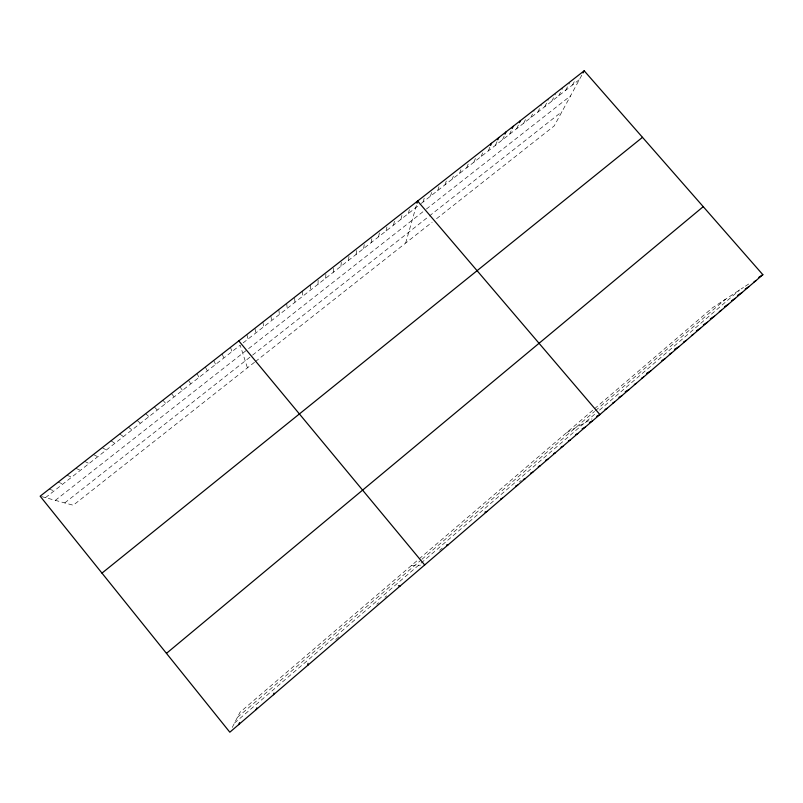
<?xml version="1.0" encoding="UTF-8"?>
<svg xmlns="http://www.w3.org/2000/svg" width="803" height="803" viewBox="0 0 803 803"><rect width="100%" height="100%" fill="white"/><g stroke="black" fill="none" stroke-linecap="round" stroke-linejoin="round"><path stroke-width="0.6" stroke-dasharray="4.01 3.01" d="M318.038 284.242L318.139 278.822M325.687 278.25L325.938 272.729M333.315 272.267L333.717 266.646M340.924 266.315L341.466 260.584M348.512 260.383L349.185 254.551M356.07 254.461L356.893 248.528M363.608 248.559L364.562 242.526M371.116 242.677L372.221 236.544M378.614 236.805L379.638 231.615M386.082 230.963L387.447 224.629M393.52 225.131L394.785 219.771M400.948 219.319L402.313 213.879M408.346 213.528L409.831 208.007M405.666 243.068L416.998 203.269M423.081 201.995L424.777 196.303M430.408 196.253L432.586 189.337M437.715 190.522L439.642 184.68M445.003 184.82L447.04 178.898M452.27 179.129L453.374 176.048M459.517 173.458L461.835 167.205M466.734 167.807L469.163 161.473M473.941 162.166L476.47 155.752M481.117 156.545L483.757 150.061M488.274 150.934L490.563 145.463M495.411 145.353L497.79 139.812M502.527 139.782L504.997 134.181M509.624 134.221L511.16 130.829M516.69 128.691L518.547 124.676M523.747 123.17L525.654 119.115M530.773 117.66L534.226 110.493M537.779 112.169L541.342 104.932M544.775 106.699L548.439 99.381M551.741 101.248L555.515 93.851M232.258 727.458L240.037 712.241L418.263 559.671M558.687 95.808L562.562 88.34M565.613 90.378L569.588 82.839M572.519 84.967L574.275 81.705M581.794 75.181L554.221 125.91L435.929 219.199M419.126 558.928L592.704 410.323M594.551 408.747L712.442 307.82L743.508 287.414M237.417 717.36L421.043 560.062M421.946 559.289L594.581 411.387M595.414 410.674L725.49 299.238M234.516 723.041L596.027 413.113M599.5 410.142L739.864 289.803M335.754 639.519L339.438 636.357M376.818 604.288L378.625 602.742M384.948 597.312L386.745 595.766M439.703 550.336L442.262 548.138M519.431 481.93L521.298 480.324M254.531 362.273L73.244 505.238L41.214 496.485M255.414 361.571L432.175 222.17M64.742 502.919L251.63 355.859M252.543 355.137L428.34 216.8M429.314 216.027L561.99 111.617M55.327 500.349L423.713 211.159M426.363 209.081L570.531 95.898M45.48 497.659L240.167 345.21L247.434 367.864M243.128 342.891L420.32 204.153M421.234 203.43L579.415 79.577M745.355 286.199L750.976 282.505M566.687 432.596L592.042 418.835M411.287 565.633L420.501 565.171M49.113 489.188L54.263 490.784M58.047 482.201L63.005 483.928M66.94 475.246L71.728 477.102M75.813 468.31L80.42 470.297M84.656 461.394L89.083 463.522M93.469 454.508L97.715 456.756M102.242 447.642L106.317 450.021M110.995 440.797L114.889 443.306M119.717 433.981L123.441 436.611M128.41 427.186L131.953 429.946M137.072 420.411L140.445 423.301M145.704 413.655L148.906 416.677M154.306 406.93L157.338 410.072M162.889 400.225L165.749 403.487M171.43 393.54L174.121 396.923M179.952 386.885L182.472 390.388M188.434 380.241L190.803 383.874M196.896 373.626L199.094 377.37M205.327 367.031L207.365 370.896M213.739 360.467L215.606 364.442M222.11 353.912L223.816 358.008M230.461 347.388L232.007 351.604M246.832 334.58L248.067 339.027M254.862 328.307L255.936 332.864M262.852 322.053L263.786 326.721M270.832 315.82L271.615 320.588M278.782 309.607L279.404 314.485M286.701 303.414L287.183 308.402M294.661 298.254L294.932 302.329M302.47 291.077L302.661 296.277M310.319 284.945L310.359 290.254"/><path stroke-width="1.2" d="M307.92 665.185L308.001 663.328M416.998 203.269L417.63 201.031L599.891 414.569L596.699 416.305M273.512 694.715L274.024 693.079M256.127 709.631L256.88 707.794M490.563 145.463L491.486 143.275M497.79 139.812L498.743 137.604M504.997 134.181L505.98 131.943M512.173 128.56L513.197 126.302M519.471 122.678L520.394 120.671M238.632 724.657L239.605 722.61M582.988 72.993L584.183 70.794L762.85 274.696L229.829 732.206L40.15 496.194L584.183 70.794M166.462 653.361L703.237 206.662M101.971 573.121L642.49 137.333M758.825 277.346L762.85 274.696M754.017 281.873L756.004 280.578M745.224 289.02L749.129 286.47M737.425 295.504L742.243 292.392M731.533 300.764L735.337 298.314M724.657 306.666L728.401 304.267M719.337 311.574L721.445 310.239M710.324 318.851L714.469 316.221M703.398 324.793L707.473 322.234M696.442 330.756L700.457 328.256M691.443 335.524L693.421 334.299M683.443 342.148L686.354 340.352M674.51 349.345L679.278 346.434M669.361 354.233L671.238 353.099M661.823 360.587L665.045 358.65M646.596 373.375L650.721 370.946M641.507 378.303L643.534 377.119M634.33 384.456L636.317 383.312M625.196 391.744L629.07 389.525M618.962 397.365L621.813 395.759M612.669 403.046L614.526 402.012M605.04 409.48L607.219 408.285M589.422 422.549L592.534 420.882M582.125 428.812L585.156 427.216M575.791 434.584L577.759 433.57M568.414 440.917L570.341 439.944M561.026 447.261L562.893 446.327M553.608 453.625L555.415 452.741M545.719 460.219L547.927 459.175M538.271 466.613L540.409 465.63M530.793 473.027L532.861 472.104M523.295 479.461L525.292 478.598M515.777 485.915L517.704 485.112M500.66 498.894L502.447 498.211M484.892 512.133L487.1 511.391M446.548 545.036L448.275 544.705M398.439 585.738L400.125 586.039M238.782 340.873L424.677 564.961"/></g></svg>
